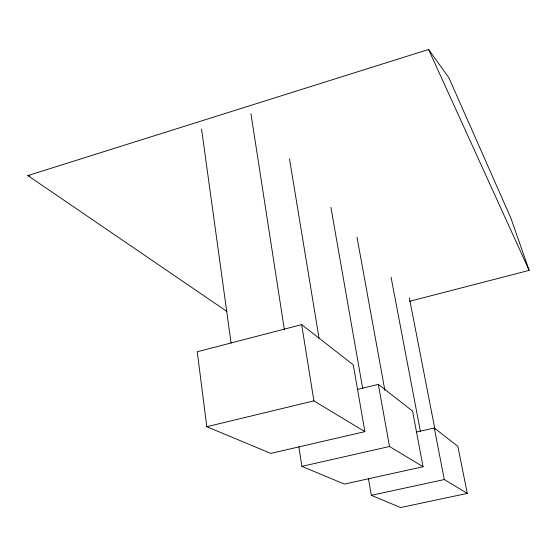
<?xml version="1.0" encoding="UTF-8"?>
<svg xmlns="http://www.w3.org/2000/svg" width="557" height="557" viewBox="0 0 557 557"><rect width="100%" height="100%" fill="white"/><g stroke="black" fill="none" stroke-linecap="round" stroke-linejoin="round"><path stroke-width="0.84" d="M226.824 311.391L27.85 175.58L428.57 49.462L448.928 77.834L510.783 217.843L529.15 270.375L409.534 301.316M301.671 324.627L197.248 351.745L206.8 426.711L270.799 453.398L364.891 431.64L353.277 364.842L301.671 324.627L313.89 400.88L364.891 431.64M357.274 389.447L378.321 384.365L412.556 411.052L423.083 466.745L344.372 484.082L301.873 466.362L298.865 446.791M206.8 426.711L313.89 400.88M416.552 432.023L434.272 427.978L457.861 446.359L467.288 493.405L400.629 507.538L371.331 495.326L368.4 478.338M301.873 466.362L389.524 446.498L423.083 466.745M371.331 495.326L444.305 479.542L467.288 493.405M27.85 175.58L29.549 175.949M428.57 49.462L529.15 270.375M409.36 297.932L434.954 429.433M434.272 427.978L444.305 479.542M391.056 277.135L420.417 431.515M357.016 237.254L384.88 390.415M378.321 384.365L389.524 446.498M330.9 207.322L362.711 388.661M289.466 158.787L319.105 338.524M250.935 113.656L284.321 329.389M201.564 129.113L231.099 343.133"/></g></svg>
